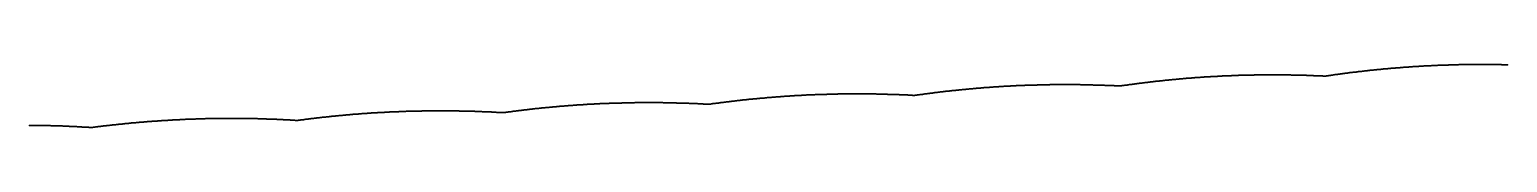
# Model space of a CAD drawing. Header units: metres. Extents: x 0 to 360, y 49 to 117.
# Drawn here: x 112.5 to 123.74, y 66.43 to 66.91 of the extents above; entities that cross this region are included whole.
import ezdxf

# ---------------------------------------------------------------- set-up
doc = ezdxf.new("R2010")
doc.units = ezdxf.units.M

msp = doc.modelspace()

# ---------------------------------------------------------------- linework, layer by layer
for p in [(122.972, 66.892), (122.978, 66.892), (122.983, 66.893), (122.989, 66.893), (122.995, 66.894), (123.001, 66.894), (123.007, 66.894), (123.013, 66.895), (123.019, 66.895), (123.025, 66.896), (123.031, 66.896), (123.037, 66.896), (123.043, 66.897), (123.049, 66.897), (123.055, 66.897), (123.061, 66.898), (123.067, 66.898), (123.072, 66.899), (123.078, 66.899), (123.084, 66.899), (123.09, 66.9), (123.096, 66.9), (123.102, 66.9), (123.108, 66.901), (123.114, 66.901), (123.12, 66.901), (123.126, 66.901), (123.132, 66.902), (123.138, 66.902), (123.144, 66.902), (123.15, 66.903), (123.156, 66.903), (123.161, 66.903), (123.167, 66.904), (123.173, 66.904), (123.179, 66.904), (123.185, 66.904), (123.191, 66.905), (123.197, 66.905), (123.203, 66.905), (123.209, 66.905), (123.215, 66.906), (123.221, 66.906), (123.227, 66.906), (123.233, 66.906), (123.239, 66.907), (123.245, 66.907), (123.25, 66.907), (123.256, 66.907), (123.262, 66.907), (123.268, 66.908), (123.274, 66.908), (123.28, 66.908), (123.286, 66.908), (123.292, 66.908), (123.298, 66.909), (123.304, 66.909), (123.31, 66.909), (123.316, 66.909), (123.322, 66.909), (123.328, 66.909), (123.334, 66.91), (123.339, 66.91), (123.345, 66.91), (123.351, 66.91), (123.357, 66.91), (123.363, 66.91), (123.369, 66.91), (123.375, 66.911), (123.381, 66.911), (123.387, 66.911), (123.393, 66.911), (123.399, 66.911), (123.405, 66.911), (123.411, 66.911), (123.417, 66.911), (123.422, 66.911), (123.428, 66.911), (123.434, 66.912), (123.44, 66.912), (123.446, 66.912), (123.452, 66.912), (123.458, 66.912), (123.464, 66.912), (123.47, 66.912), (123.476, 66.912), (123.482, 66.912), (123.488, 66.912), (123.494, 66.912), (123.5, 66.912), (123.506, 66.912), (123.511, 66.912), (123.517, 66.912), (123.523, 66.912), (123.529, 66.912), (123.535, 66.912), (123.541, 66.912), (123.547, 66.912), (123.553, 66.912), (123.559, 66.912), (123.565, 66.912), (123.571, 66.912), (123.577, 66.912), (123.583, 66.912), (123.589, 66.912), (123.594, 66.912), (123.6, 66.912), (123.606, 66.912), (123.612, 66.912), (123.618, 66.912), (123.624, 66.912), (123.63, 66.912), (123.636, 66.912), (123.642, 66.911), (123.648, 66.911), (123.654, 66.911), (123.66, 66.911), (123.666, 66.911), (123.672, 66.911), (123.677, 66.911), (123.683, 66.911), (123.689, 66.911), (123.695, 66.911), (123.701, 66.91), (123.707, 66.91), (123.713, 66.91), (123.719, 66.91), (123.725, 66.91), (123.731, 66.91), (123.737, 66.91), (123.743, 66.909), (121.034, 66.78), (121.039, 66.78), (121.045, 66.781), (121.051, 66.782), (121.057, 66.782), (121.063, 66.783), (121.069, 66.784), (121.075, 66.785), (121.081, 66.785), (121.087, 66.786), (121.093, 66.786), (121.099, 66.787), (121.105, 66.788), (121.111, 66.788), (121.117, 66.789), (121.123, 66.79), (121.129, 66.79), (121.135, 66.791), (121.141, 66.792), (121.147, 66.792), (121.153, 66.793), (121.159, 66.793), (121.165, 66.794), (121.17, 66.795), (121.176, 66.795), (121.182, 66.796), (121.188, 66.796), (121.194, 66.797), (121.2, 66.797), (121.206, 66.798), (121.212, 66.799), (121.218, 66.799), (121.224, 66.8), (121.23, 66.8), (121.236, 66.801), (121.242, 66.801), (121.248, 66.802), (121.254, 66.802), (121.26, 66.803), (121.266, 66.803), (121.272, 66.804), (121.278, 66.805), (121.284, 66.805), (121.29, 66.806), (121.295, 66.806), (121.301, 66.807), (121.307, 66.807), (121.313, 66.808), (121.319, 66.808), (121.325, 66.808), (121.331, 66.809), (121.337, 66.809), (121.343, 66.81), (121.349, 66.81), (121.355, 66.811), (121.361, 66.811), (121.367, 66.812), (121.373, 66.812), (121.379, 66.813), (121.385, 66.813), (121.391, 66.813), (121.397, 66.814), (121.403, 66.814), (121.409, 66.815), (121.415, 66.815), (121.42, 66.816), (121.426, 66.816), (121.432, 66.816), (121.438, 66.817), (121.444, 66.817), (121.45, 66.817), (121.456, 66.818), (121.462, 66.818), (121.468, 66.819), (121.474, 66.819), (121.48, 66.819), (121.486, 66.82), (121.492, 66.82), (121.498, 66.82), (121.504, 66.821), (121.51, 66.821), (121.516, 66.821), (121.522, 66.822), (121.528, 66.822), (121.534, 66.822), (121.54, 66.823), (121.545, 66.823), (121.551, 66.823), (121.557, 66.824), (121.563, 66.824), (121.569, 66.824), (121.575, 66.825), (121.581, 66.825), (121.587, 66.825), (121.593, 66.825), (121.599, 66.826), (121.605, 66.826), (121.611, 66.826), (121.617, 66.826), (121.623, 66.827), (121.629, 66.827), (121.635, 66.827), (121.641, 66.827), (121.647, 66.828), (121.653, 66.828), (121.658, 66.828), (121.664, 66.828), (121.67, 66.829), (121.676, 66.829), (121.682, 66.829), (121.688, 66.829), (121.694, 66.829), (121.7, 66.83), (121.706, 66.83), (121.712, 66.83), (121.718, 66.83), (121.724, 66.83), (121.73, 66.83), (121.736, 66.831), (121.742, 66.831), (121.748, 66.831), (121.754, 66.831), (121.76, 66.831), (121.766, 66.831), (121.772, 66.832), (121.777, 66.832), (121.783, 66.832), (121.789, 66.832), (121.795, 66.832), (121.801, 66.832), (121.807, 66.832), (121.813, 66.832), (121.819, 66.833), (121.825, 66.833), (121.831, 66.833), (121.837, 66.833), (121.843, 66.833), (121.849, 66.833), (121.855, 66.833), (121.861, 66.833), (121.867, 66.833), (121.873, 66.833), (121.879, 66.833), (121.885, 66.833), (121.89, 66.833), (121.896, 66.834), (121.902, 66.834), (121.908, 66.834), (121.914, 66.834), (121.92, 66.834), (121.926, 66.834), (121.932, 66.834), (121.938, 66.834), (121.944, 66.834), (121.95, 66.834), (121.956, 66.834), (121.962, 66.834), (121.968, 66.834), (121.974, 66.834), (121.98, 66.834), (121.986, 66.834), (121.992, 66.834), (121.997, 66.834), (122.003, 66.834), (122.009, 66.834), (122.015, 66.834), (122.021, 66.833), (122.027, 66.833), (122.033, 66.833), (122.039, 66.833), (122.045, 66.833), (122.051, 66.833), (122.057, 66.833), (122.063, 66.833), (122.069, 66.833), (122.075, 66.833), (122.081, 66.833), (122.087, 66.833), (122.093, 66.833), (122.099, 66.832), (122.104, 66.832), (122.11, 66.832), (122.116, 66.832), (122.122, 66.832), (122.128, 66.832), (122.134, 66.832), (122.14, 66.832), (122.146, 66.831), (122.152, 66.831), (122.158, 66.831), (122.164, 66.831), (122.17, 66.831), (122.176, 66.831), (122.182, 66.831), (122.188, 66.83), (122.194, 66.83), (122.2, 66.83), (122.206, 66.83), (122.211, 66.83), (122.217, 66.829), (122.223, 66.829), (122.229, 66.829), (122.235, 66.829), (122.241, 66.829), (122.247, 66.828), (122.253, 66.828), (122.259, 66.828), (122.265, 66.828), (122.271, 66.827), (122.277, 66.827), (122.283, 66.827), (122.289, 66.827), (122.295, 66.826), (122.301, 66.826), (122.307, 66.826), (122.312, 66.826), (122.318, 66.825), (122.324, 66.825), (122.33, 66.825), (122.336, 66.825), (122.342, 66.824), (122.348, 66.824), (122.354, 66.824), (122.36, 66.824), (122.366, 66.825), (122.372, 66.826), (122.378, 66.827), (122.384, 66.828), (122.39, 66.829), (122.396, 66.829), (122.402, 66.83), (122.408, 66.831), (122.413, 66.832), (122.419, 66.833), (122.425, 66.834), (122.431, 66.835), (122.437, 66.835), (122.443, 66.836), (122.449, 66.837), (122.455, 66.838), (122.461, 66.839), (122.467, 66.839), (122.473, 66.84), (122.479, 66.841), (122.485, 66.842), (122.491, 66.843), (122.497, 66.843), (122.503, 66.844), (122.508, 66.845), (122.514, 66.846), (122.52, 66.847), (122.526, 66.847), (122.532, 66.848), (122.538, 66.849), (122.544, 66.85), (122.55, 66.85), (122.556, 66.851), (122.562, 66.852), (122.568, 66.853), (122.574, 66.853), (122.58, 66.854), (122.586, 66.855), (122.592, 66.855), (122.598, 66.856), (122.604, 66.857), (122.609, 66.858), (122.615, 66.858), (122.621, 66.859), (122.627, 66.86), (122.633, 66.86), (122.639, 66.861), (122.645, 66.862), (122.651, 66.862), (122.657, 66.863), (122.663, 66.864), (122.669, 66.864), (122.675, 66.865), (122.681, 66.866), (122.687, 66.866), (122.693, 66.867), (122.699, 66.868), (122.704, 66.868), (122.71, 66.869), (122.716, 66.869), (122.722, 66.87), (122.728, 66.871), (122.734, 66.871), (122.74, 66.872), (122.746, 66.872), (122.752, 66.873), (122.758, 66.874), (122.764, 66.874), (122.77, 66.875), (122.776, 66.875), (122.782, 66.876), (122.788, 66.877), (122.794, 66.877), (122.799, 66.878), (122.805, 66.878), (122.811, 66.879), (122.817, 66.879), (122.823, 66.88), (122.829, 66.88), (122.835, 66.881), (122.841, 66.881), (122.847, 66.882), (122.853, 66.882), (122.859, 66.883), (122.865, 66.883), (122.871, 66.884), (122.877, 66.884), (122.883, 66.885), (122.889, 66.885), (122.894, 66.886), (122.9, 66.886), (122.906, 66.887), (122.912, 66.887), (122.918, 66.888), (122.924, 66.888), (122.93, 66.889), (122.936, 66.889), (122.942, 66.89), (122.948, 66.89), (122.954, 66.891), (122.96, 66.891), (122.966, 66.891), (118.209, 66.667), (118.215, 66.668), (118.221, 66.668), (118.227, 66.669), (118.233, 66.669), (118.239, 66.669), (118.245, 66.67), (118.251, 66.67), (118.257, 66.671), (118.263, 66.671), (118.269, 66.671), (118.275, 66.672), (118.281, 66.672), (118.287, 66.673), (118.293, 66.673), (118.299, 66.673), (118.305, 66.674), (118.311, 66.674), (118.317, 66.674), (118.323, 66.675), (118.329, 66.675), (118.335, 66.675), (118.341, 66.676), (118.347, 66.676), (118.353, 66.677), (118.359, 66.677), (118.365, 66.677), (118.37, 66.677), (118.376, 66.678), (118.382, 66.678), (118.388, 66.678), (118.394, 66.679), (118.4, 66.679), (118.406, 66.679), (118.412, 66.68), (118.418, 66.68), (118.424, 66.68), (118.43, 66.68), (118.436, 66.681), (118.442, 66.681), (118.448, 66.681), (118.454, 66.682), (118.46, 66.682), (118.466, 66.682), (118.472, 66.682), (118.478, 66.683), (118.484, 66.683), (118.49, 66.683), (118.496, 66.683), (118.502, 66.683), (118.508, 66.684), (118.514, 66.684), (118.52, 66.684), (118.526, 66.684), (118.532, 66.684), (118.538, 66.685), (118.544, 66.685), (118.55, 66.685), (118.556, 66.685), (118.562, 66.685), (118.568, 66.686), (118.574, 66.686), (118.58, 66.686), (118.586, 66.686), (118.592, 66.686), (118.598, 66.686), (118.604, 66.687), (118.61, 66.687), (118.616, 66.687), (118.622, 66.687), (118.628, 66.687), (118.634, 66.687), (118.64, 66.687), (118.646, 66.687), (118.652, 66.688), (118.658, 66.688), (118.664, 66.688), (118.67, 66.688), (118.676, 66.688), (118.682, 66.688), (118.688, 66.688), (118.694, 66.688), (118.7, 66.688), (118.706, 66.688), (118.712, 66.688), (118.718, 66.688), (118.724, 66.689), (118.73, 66.689), (118.736, 66.689), (118.742, 66.689), (118.748, 66.689), (118.754, 66.689), (118.76, 66.689), (118.765, 66.689), (118.771, 66.689), (118.777, 66.689), (118.783, 66.689), (118.789, 66.689), (118.795, 66.689), (118.801, 66.689), (118.807, 66.689), (118.813, 66.689), (118.819, 66.689), (118.825, 66.689), (118.831, 66.689), (118.837, 66.689), (118.843, 66.689), (118.849, 66.689), (118.855, 66.689), (118.861, 66.689), (118.867, 66.689), (118.873, 66.688), (118.879, 66.688), (118.885, 66.688), (118.891, 66.688), (118.897, 66.688), (118.903, 66.688), (118.909, 66.688), (118.915, 66.688), (118.921, 66.688), (118.927, 66.688), (118.933, 66.688), (118.939, 66.688), (118.945, 66.687), (118.951, 66.687), (118.957, 66.687), (118.963, 66.687), (118.969, 66.687), (118.975, 66.687), (118.981, 66.687), (118.987, 66.687), (118.993, 66.686), (118.999, 66.686), (119.005, 66.686), (119.011, 66.686), (119.017, 66.686), (119.023, 66.686), (119.029, 66.685), (119.035, 66.685), (119.041, 66.685), (119.047, 66.685), (119.053, 66.685), (119.059, 66.684), (119.064, 66.684), (119.07, 66.684), (119.076, 66.684), (119.082, 66.684), (119.088, 66.683), (119.094, 66.683), (119.1, 66.683), (119.106, 66.683), (119.112, 66.683), (119.118, 66.682), (119.124, 66.682), (119.13, 66.682), (119.136, 66.682), (119.142, 66.681), (119.148, 66.681), (119.154, 66.681), (119.16, 66.68), (119.166, 66.68), (119.172, 66.68), (119.178, 66.68), (119.184, 66.679), (119.19, 66.679), (119.196, 66.679), (119.202, 66.678), (119.208, 66.678), (119.214, 66.678), (119.22, 66.677), (119.226, 66.677), (119.232, 66.677), (119.238, 66.678), (119.244, 66.678), (119.25, 66.679), (119.256, 66.68), (119.262, 66.681), (119.268, 66.682), (119.274, 66.683), (119.28, 66.684), (119.286, 66.684), (119.292, 66.685), (119.298, 66.686), (119.304, 66.687), (119.31, 66.688), (119.316, 66.688), (119.321, 66.689), (119.327, 66.69), (119.333, 66.691), (119.339, 66.692), (119.345, 66.692), (119.351, 66.693), (119.357, 66.694), (119.363, 66.695), (119.369, 66.695), (119.375, 66.696), (119.381, 66.697), (119.387, 66.698), (119.393, 66.698), (119.399, 66.699), (119.405, 66.7), (119.411, 66.701), (119.417, 66.701), (119.423, 66.702), (119.429, 66.703), (119.435, 66.703), (119.441, 66.704), (119.447, 66.705), (119.453, 66.706), (119.459, 66.706), (119.465, 66.707), (119.471, 66.708), (119.477, 66.708), (119.483, 66.709), (119.489, 66.71), (119.495, 66.71), (119.501, 66.711), (119.507, 66.712), (119.513, 66.712), (119.519, 66.713), (119.525, 66.714), (119.531, 66.714), (119.537, 66.715), (119.543, 66.715), (119.548, 66.716), (119.554, 66.717), (119.56, 66.717), (119.566, 66.718), (119.572, 66.719), (119.578, 66.719), (119.584, 66.72), (119.59, 66.72), (119.596, 66.721), (119.602, 66.722), (119.608, 66.722), (119.614, 66.723), (119.62, 66.723), (119.626, 66.724), (119.632, 66.724), (119.638, 66.725), (119.644, 66.725), (119.65, 66.726), (119.656, 66.727), (119.662, 66.727), (119.668, 66.728), (119.674, 66.728), (119.68, 66.729), (119.686, 66.729), (119.692, 66.73), (119.698, 66.73), (119.704, 66.731), (119.71, 66.731), (119.716, 66.732), (119.722, 66.732), (119.728, 66.733), (119.734, 66.733), (119.74, 66.734), (119.746, 66.734), (119.752, 66.735), (119.757, 66.735), (119.763, 66.736), (119.769, 66.736), (119.775, 66.737), (119.781, 66.737), (119.787, 66.737), (119.793, 66.738), (119.799, 66.738), (119.805, 66.739), (119.811, 66.739), (119.817, 66.74), (119.823, 66.74), (119.829, 66.74), (119.835, 66.741), (119.841, 66.741), (119.847, 66.742), (119.853, 66.742), (119.859, 66.742), (119.865, 66.743), (119.871, 66.743), (119.877, 66.744), (119.883, 66.744), (119.889, 66.744), (119.895, 66.745), (119.901, 66.745), (119.907, 66.745), (119.913, 66.746), (119.919, 66.746), (119.925, 66.746), (119.931, 66.747), (119.937, 66.747), (119.943, 66.747), (119.949, 66.748), (119.954, 66.748), (119.96, 66.748), (119.966, 66.749), (119.972, 66.749), (119.978, 66.749), (119.984, 66.75), (119.99, 66.75), (119.996, 66.75), (120.002, 66.75), (120.008, 66.751), (120.014, 66.751), (120.02, 66.751), (120.026, 66.752), (120.032, 66.752), (120.038, 66.752), (120.044, 66.752), (120.05, 66.753), (120.056, 66.753), (120.062, 66.753), (120.068, 66.753), (120.074, 66.754), (120.08, 66.754), (120.086, 66.754), (120.092, 66.754), (120.098, 66.754), (120.104, 66.755), (120.11, 66.755), (120.116, 66.755), (120.122, 66.755), (120.128, 66.755), (120.133, 66.756), (120.139, 66.756), (120.145, 66.756), (120.151, 66.756), (120.157, 66.756), (120.163, 66.756), (120.169, 66.757), (120.175, 66.757), (120.181, 66.757), (120.187, 66.757), (120.193, 66.757), (120.199, 66.757), (120.205, 66.757), (120.211, 66.758), (120.217, 66.758), (120.223, 66.758), (120.229, 66.758), (120.235, 66.758), (120.241, 66.758), (120.247, 66.758), (120.253, 66.758), (120.259, 66.758), (120.265, 66.759), (120.271, 66.759), (120.277, 66.759), (120.283, 66.759), (120.289, 66.759), (120.295, 66.759), (120.301, 66.759), (120.306, 66.759), (120.312, 66.759), (120.318, 66.759), (120.324, 66.759), (120.33, 66.759), (120.336, 66.759), (120.342, 66.759), (120.348, 66.759), (120.354, 66.759), (120.36, 66.759), (120.366, 66.759), (120.372, 66.759), (120.378, 66.759), (120.384, 66.759), (120.39, 66.759), (120.396, 66.759), (120.402, 66.759), (120.408, 66.759), (120.414, 66.759), (120.42, 66.759), (120.426, 66.759), (120.432, 66.759), (120.438, 66.759), (120.444, 66.759), (120.45, 66.759), (120.456, 66.759), (120.462, 66.759), (120.467, 66.759), (120.473, 66.759), (120.479, 66.759), (120.485, 66.759), (120.491, 66.759), (120.497, 66.758), (120.503, 66.758), (120.509, 66.758), (120.515, 66.758), (120.521, 66.758), (120.527, 66.758), (120.533, 66.758), (120.539, 66.758), (120.545, 66.758), (120.551, 66.757), (120.557, 66.757), (120.563, 66.757), (120.569, 66.757), (120.575, 66.757), (120.581, 66.757), (120.587, 66.757), (120.593, 66.756), (120.599, 66.756), (120.605, 66.756), (120.611, 66.756), (120.616, 66.756), (120.622, 66.756), (120.628, 66.755), (120.634, 66.755), (120.64, 66.755), (120.646, 66.755), (120.652, 66.755), (120.658, 66.754), (120.664, 66.754), (120.67, 66.754), (120.676, 66.754), (120.682, 66.753), (120.688, 66.753), (120.694, 66.753), (120.7, 66.753), (120.706, 66.752), (120.712, 66.752), (120.718, 66.752), (120.724, 66.752), (120.73, 66.751), (120.736, 66.751), (120.742, 66.751), (120.748, 66.751), (120.754, 66.75), (120.76, 66.75), (120.765, 66.75), (120.771, 66.749), (120.777, 66.749), (120.783, 66.749), (120.789, 66.749), (120.795, 66.749), (120.801, 66.749), (120.807, 66.75), (120.813, 66.751), (120.819, 66.752), (120.825, 66.753), (120.831, 66.754), (120.837, 66.754), (120.843, 66.755), (120.849, 66.756), (120.855, 66.757), (120.861, 66.758), (120.867, 66.759), (120.873, 66.759), (120.879, 66.76), (120.885, 66.761), (120.891, 66.762), (120.897, 66.763), (120.902, 66.763), (120.908, 66.764), (120.914, 66.765), (120.92, 66.766), (120.926, 66.767), (120.932, 66.767), (120.938, 66.768), (120.944, 66.769), (120.95, 66.77), (120.956, 66.77), (120.962, 66.771), (120.968, 66.772), (120.974, 66.773), (120.98, 66.773), (120.986, 66.774), (120.992, 66.775), (120.998, 66.776), (121.004, 66.776), (121.01, 66.777), (121.016, 66.778), (121.022, 66.778), (121.028, 66.779), (115.337, 66.555), (115.343, 66.555), (115.349, 66.555), (115.355, 66.555), (115.361, 66.555), (115.367, 66.556), (115.373, 66.556), (115.379, 66.556), (115.385, 66.556), (115.391, 66.556), (115.397, 66.557), (115.403, 66.557), (115.409, 66.557), (115.415, 66.557), (115.421, 66.557), (115.427, 66.557), (115.433, 66.557), (115.44, 66.558), (115.446, 66.558), (115.452, 66.558), (115.458, 66.558), (115.464, 66.558), (115.47, 66.558), (115.476, 66.558), (115.482, 66.558), (115.488, 66.559), (115.494, 66.559), (115.5, 66.559), (115.506, 66.559), (115.512, 66.559), (115.518, 66.559), (115.524, 66.559), (115.53, 66.559), (115.536, 66.559), (115.542, 66.559), (115.548, 66.559), (115.554, 66.559), (115.56, 66.56), (115.566, 66.56), (115.572, 66.56), (115.578, 66.56), (115.584, 66.56), (115.59, 66.56), (115.596, 66.56), (115.602, 66.56), (115.608, 66.56), (115.614, 66.56), (115.62, 66.56), (115.626, 66.56), (115.632, 66.56), (115.638, 66.56), (115.644, 66.56), (115.65, 66.56), (115.656, 66.56), (115.662, 66.56), (115.668, 66.56), (115.674, 66.56), (115.68, 66.56), (115.687, 66.56), (115.693, 66.56), (115.699, 66.559), (115.705, 66.559), (115.711, 66.559), (115.717, 66.559), (115.723, 66.559), (115.729, 66.559), (115.735, 66.559), (115.741, 66.559), (115.747, 66.559), (115.753, 66.559), (115.759, 66.559), (115.765, 66.559), (115.771, 66.558), (115.777, 66.558), (115.783, 66.558), (115.789, 66.558), (115.795, 66.558), (115.801, 66.558), (115.807, 66.558), (115.813, 66.558), (115.819, 66.557), (115.825, 66.557), (115.831, 66.557), (115.837, 66.557), (115.843, 66.557), (115.849, 66.557), (115.855, 66.557), (115.861, 66.556), (115.867, 66.556), (115.873, 66.556), (115.879, 66.556), (115.885, 66.556), (115.891, 66.555), (115.897, 66.555), (115.903, 66.555), (115.909, 66.555), (116.174, 66.555), (116.18, 66.556), (116.186, 66.557), (116.192, 66.557), (116.198, 66.558), (116.204, 66.559), (116.21, 66.56), (116.216, 66.56), (116.222, 66.561), (116.228, 66.562), (116.234, 66.563), (116.24, 66.563), (116.246, 66.564), (116.252, 66.565), (116.258, 66.565), (116.264, 66.566), (116.27, 66.567), (116.276, 66.568), (116.282, 66.568), (116.288, 66.569), (116.294, 66.57), (116.3, 66.57), (116.306, 66.571), (116.312, 66.572), (116.318, 66.572), (116.324, 66.573), (116.33, 66.574), (116.336, 66.574), (116.342, 66.575), (116.348, 66.576), (116.354, 66.576), (116.361, 66.577), (116.367, 66.578), (116.373, 66.578), (116.379, 66.579), (116.385, 66.579), (116.391, 66.58), (116.397, 66.581), (116.403, 66.581), (116.409, 66.582), (116.415, 66.583), (116.421, 66.583), (116.427, 66.584), (116.433, 66.584), (116.439, 66.585), (116.445, 66.585), (116.451, 66.586), (116.457, 66.587), (116.463, 66.587), (116.469, 66.588), (116.475, 66.588), (116.481, 66.589), (116.487, 66.589), (116.493, 66.59), (116.499, 66.59), (116.505, 66.591), (116.511, 66.592), (116.517, 66.592), (116.523, 66.593), (116.529, 66.593), (116.535, 66.594), (116.541, 66.594), (116.547, 66.595), (116.553, 66.595), (116.559, 66.596), (116.565, 66.596), (116.571, 66.597), (116.577, 66.597), (116.583, 66.597), (116.589, 66.598), (116.595, 66.598), (116.601, 66.599), (116.607, 66.599), (116.613, 66.6), (116.619, 66.6), (116.625, 66.601), (116.631, 66.601), (116.637, 66.602), (116.643, 66.602), (116.649, 66.602), (116.655, 66.603), (116.661, 66.603), (116.667, 66.604), (116.673, 66.604), (116.679, 66.604), (116.685, 66.605), (116.691, 66.605), (116.697, 66.606), (116.703, 66.606), (116.709, 66.606), (116.715, 66.607), (116.721, 66.607), (116.727, 66.608), (116.733, 66.608), (116.739, 66.608), (116.745, 66.609), (116.751, 66.609), (116.757, 66.609), (116.763, 66.61), (116.769, 66.61), (116.775, 66.61), (116.781, 66.611), (116.787, 66.611), (116.793, 66.611), (116.799, 66.612), (116.805, 66.612), (116.811, 66.612), (116.817, 66.612), (116.823, 66.613), (116.829, 66.613), (116.835, 66.613), (116.841, 66.614), (116.847, 66.614), (116.853, 66.614), (116.859, 66.614), (116.865, 66.615), (116.871, 66.615), (116.877, 66.615), (116.883, 66.615), (116.889, 66.616), (116.895, 66.616), (116.901, 66.616), (116.907, 66.616), (116.913, 66.617), (116.919, 66.617), (116.925, 66.617), (116.931, 66.617), (116.937, 66.618), (116.943, 66.618), (116.949, 66.618), (116.955, 66.618), (116.961, 66.618), (116.967, 66.618), (116.973, 66.619), (116.979, 66.619), (116.985, 66.619), (116.991, 66.619), (116.997, 66.619), (117.003, 66.619), (117.009, 66.62), (117.015, 66.62), (117.021, 66.62), (117.027, 66.62), (117.034, 66.62), (117.04, 66.62), (117.046, 66.62), (117.052, 66.621), (117.058, 66.621), (117.064, 66.621), (117.07, 66.621), (117.076, 66.621), (117.082, 66.621), (117.088, 66.621), (117.094, 66.621), (117.1, 66.621), (117.106, 66.622), (117.112, 66.622), (117.118, 66.622), (117.124, 66.622), (117.13, 66.622), (117.136, 66.622), (117.142, 66.622), (117.148, 66.622), (117.154, 66.622), (117.16, 66.622), (117.166, 66.622), (117.172, 66.622), (117.178, 66.622), (117.184, 66.622), (117.19, 66.622), (117.196, 66.622), (117.202, 66.622), (117.208, 66.622), (117.214, 66.622), (117.22, 66.622), (117.226, 66.622), (117.232, 66.622), (117.238, 66.622), (117.244, 66.622), (117.25, 66.622), (117.256, 66.622), (117.262, 66.622), (117.268, 66.622), (117.274, 66.622), (117.28, 66.622), (117.286, 66.622), (117.292, 66.622), (117.298, 66.622), (117.304, 66.622), (117.31, 66.622), (117.316, 66.622), (117.322, 66.621), (117.328, 66.621), (117.334, 66.621), (117.34, 66.621), (117.346, 66.621), (117.352, 66.621), (117.358, 66.621), (117.364, 66.621), (117.37, 66.621), (117.376, 66.621), (117.382, 66.62), (117.388, 66.62), (117.394, 66.62), (117.4, 66.62), (117.406, 66.62), (117.412, 66.62), (117.418, 66.62), (117.424, 66.619), (117.43, 66.619), (117.436, 66.619), (117.442, 66.619), (117.448, 66.619), (117.454, 66.619), (117.46, 66.618), (117.466, 66.618), (117.472, 66.618), (117.478, 66.618), (117.484, 66.618), (117.49, 66.617), (117.496, 66.617), (117.502, 66.617), (117.508, 66.617), (117.514, 66.617), (117.52, 66.616), (117.526, 66.616), (117.532, 66.616), (117.538, 66.616), (117.544, 66.615), (117.55, 66.615), (117.556, 66.615), (117.562, 66.615), (117.568, 66.614), (117.574, 66.614), (117.58, 66.614), (117.586, 66.613), (117.592, 66.613), (117.598, 66.613), (117.604, 66.613), (117.61, 66.612), (117.616, 66.612), (117.622, 66.612), (117.628, 66.611), (117.634, 66.611), (117.64, 66.611), (117.646, 66.61), (117.652, 66.61), (117.658, 66.61), (117.664, 66.609), (117.67, 66.609), (117.675, 66.61), (117.681, 66.611), (117.687, 66.612), (117.693, 66.613), (117.699, 66.614), (117.705, 66.614), (117.711, 66.615), (117.717, 66.616), (117.723, 66.617), (117.729, 66.618), (117.735, 66.618), (117.741, 66.619), (117.747, 66.62), (117.753, 66.621), (117.759, 66.622), (117.765, 66.622), (117.771, 66.623), (117.777, 66.624), (117.783, 66.625), (117.789, 66.625), (117.795, 66.626), (117.801, 66.627), (117.807, 66.628), (117.813, 66.628), (117.819, 66.629), (117.825, 66.63), (117.831, 66.631), (117.837, 66.631), (117.843, 66.632), (117.849, 66.633), (117.855, 66.633), (117.861, 66.634), (117.867, 66.635), (117.873, 66.635), (117.879, 66.636), (117.885, 66.637), (117.891, 66.638), (117.897, 66.638), (117.903, 66.639), (117.909, 66.64), (117.915, 66.64), (117.921, 66.641), (117.927, 66.642), (117.933, 66.642), (117.939, 66.643), (117.945, 66.643), (117.951, 66.644), (117.957, 66.645), (117.963, 66.645), (117.969, 66.646), (117.975, 66.647), (117.981, 66.647), (117.987, 66.648), (117.993, 66.648), (117.999, 66.649), (118.005, 66.65), (118.011, 66.65), (118.017, 66.651), (118.023, 66.651), (118.029, 66.652), (118.035, 66.653), (118.041, 66.653), (118.047, 66.654), (118.053, 66.654), (118.059, 66.655), (118.065, 66.655), (118.071, 66.656), (118.077, 66.656), (118.083, 66.657), (118.089, 66.657), (118.095, 66.658), (118.101, 66.659), (118.107, 66.659), (118.113, 66.66), (118.119, 66.66), (118.125, 66.661), (118.131, 66.661), (118.137, 66.662), (118.143, 66.662), (118.149, 66.663), (118.155, 66.663), (118.161, 66.664), (118.167, 66.664), (118.173, 66.664), (118.179, 66.665), (118.185, 66.665), (118.191, 66.666), (118.197, 66.666), (118.203, 66.667), (112.5, 66.449), (112.506, 66.449), (112.512, 66.449), (112.519, 66.449), (112.525, 66.449), (112.531, 66.449), (112.537, 66.449), (112.543, 66.449), (112.549, 66.449), (112.555, 66.449), (112.561, 66.449), (112.567, 66.449), (112.573, 66.448), (112.579, 66.448), (112.585, 66.448), (112.591, 66.448), (112.597, 66.448), (112.603, 66.448), (112.61, 66.448), (112.616, 66.448), (112.622, 66.448), (112.628, 66.447), (112.634, 66.447), (112.64, 66.447), (112.646, 66.447), (112.652, 66.447), (112.658, 66.447), (112.664, 66.446), (112.67, 66.446), (112.676, 66.446), (112.682, 66.446), (112.688, 66.446), (112.695, 66.446), (112.701, 66.445), (112.707, 66.445), (112.713, 66.445), (112.719, 66.445), (112.725, 66.445), (112.731, 66.444), (112.737, 66.444), (112.743, 66.444), (112.749, 66.444), (112.755, 66.443), (112.761, 66.443), (112.767, 66.443), (112.773, 66.443), (112.779, 66.442), (112.786, 66.442), (113.052, 66.443), (113.058, 66.443), (113.064, 66.444), (113.07, 66.445), (113.077, 66.445), (113.083, 66.446), (113.089, 66.447), (113.095, 66.448), (113.101, 66.448), (113.107, 66.449), (113.113, 66.45), (113.119, 66.45), (113.125, 66.451), (113.131, 66.452), (113.137, 66.452), (113.143, 66.453), (113.149, 66.454), (113.155, 66.454), (113.161, 66.455), (113.167, 66.456), (113.174, 66.456), (113.18, 66.457), (113.186, 66.458), (113.192, 66.458), (113.198, 66.459), (113.204, 66.459), (113.21, 66.46), (113.216, 66.461), (113.222, 66.461), (113.228, 66.462), (113.234, 66.462), (113.24, 66.463), (113.246, 66.464), (113.252, 66.464), (113.258, 66.465), (113.264, 66.465), (113.27, 66.466), (113.277, 66.467), (113.283, 66.467), (113.289, 66.468), (113.295, 66.468), (113.301, 66.469), (113.307, 66.469), (113.313, 66.47), (113.319, 66.47), (113.325, 66.471), (113.331, 66.471), (113.337, 66.472), (113.343, 66.472), (113.349, 66.473), (113.355, 66.473), (113.361, 66.474), (113.367, 66.474), (113.373, 66.475), (113.379, 66.475), (113.386, 66.476), (113.392, 66.476), (113.398, 66.477), (113.404, 66.477), (113.41, 66.478), (113.416, 66.478), (113.422, 66.479), (113.428, 66.479), (113.434, 66.48), (113.44, 66.48), (113.446, 66.481), (113.452, 66.481), (113.458, 66.481), (113.464, 66.482), (113.47, 66.482), (113.476, 66.483), (113.482, 66.483), (113.488, 66.484), (113.495, 66.484), (113.501, 66.484), (113.507, 66.485), (113.513, 66.485), (113.519, 66.486), (113.525, 66.486), (113.531, 66.486), (113.537, 66.487), (113.543, 66.487), (113.549, 66.487), (113.555, 66.488), (113.561, 66.488), (113.567, 66.488), (113.573, 66.489), (113.579, 66.489), (113.585, 66.489), (113.591, 66.49), (113.597, 66.49), (113.604, 66.49), (113.61, 66.491), (113.616, 66.491), (113.622, 66.491), (113.628, 66.492), (113.634, 66.492), (113.64, 66.492), (113.646, 66.493), (113.652, 66.493), (113.658, 66.493), (113.664, 66.493), (113.67, 66.494), (113.676, 66.494), (113.682, 66.494), (113.688, 66.495), (113.694, 66.495), (113.7, 66.495), (113.706, 66.495), (113.712, 66.496), (113.719, 66.496), (113.725, 66.496), (113.731, 66.496), (113.737, 66.496), (113.743, 66.497), (113.749, 66.497), (113.755, 66.497), (113.761, 66.497), (113.767, 66.498), (113.773, 66.498), (113.779, 66.498), (113.785, 66.498), (113.791, 66.498), (113.797, 66.498), (113.803, 66.499), (113.809, 66.499), (113.815, 66.499), (113.821, 66.499), (113.827, 66.499), (113.833, 66.499), (113.84, 66.5), (113.846, 66.5), (113.852, 66.5), (113.858, 66.5), (113.864, 66.5), (113.87, 66.5), (113.876, 66.5), (113.882, 66.501), (113.888, 66.501), (113.894, 66.501), (113.9, 66.501), (113.906, 66.501), (113.912, 66.501), (113.918, 66.501), (113.924, 66.501), (113.93, 66.501), (113.936, 66.501), (113.942, 66.501), (113.948, 66.502), (113.954, 66.502), (113.961, 66.502), (113.967, 66.502), (113.973, 66.502), (113.979, 66.502), (113.985, 66.502), (113.991, 66.502), (113.997, 66.502), (114.003, 66.502), (114.009, 66.502), (114.015, 66.502), (114.021, 66.502), (114.027, 66.502), (114.033, 66.502), (114.039, 66.502), (114.045, 66.502), (114.051, 66.502), (114.057, 66.502), (114.063, 66.502), (114.069, 66.502), (114.075, 66.502), (114.081, 66.502), (114.087, 66.502), (114.094, 66.502), (114.1, 66.502), (114.106, 66.502), (114.112, 66.502), (114.118, 66.502), (114.124, 66.501), (114.13, 66.501), (114.136, 66.501), (114.142, 66.501), (114.148, 66.501), (114.154, 66.501), (114.16, 66.501), (114.166, 66.501), (114.172, 66.501), (114.178, 66.501), (114.184, 66.501), (114.19, 66.501), (114.196, 66.5), (114.202, 66.5), (114.208, 66.5), (114.214, 66.5), (114.22, 66.5), (114.227, 66.5), (114.233, 66.5), (114.239, 66.499), (114.245, 66.499), (114.251, 66.499), (114.257, 66.499), (114.263, 66.499), (114.269, 66.499), (114.275, 66.498), (114.281, 66.498), (114.287, 66.498), (114.293, 66.498), (114.299, 66.498), (114.305, 66.497), (114.311, 66.497), (114.317, 66.497), (114.323, 66.497), (114.329, 66.497), (114.335, 66.496), (114.341, 66.496), (114.347, 66.496), (114.353, 66.496), (114.359, 66.495), (114.365, 66.495), (114.372, 66.495), (114.378, 66.495), (114.384, 66.494), (114.39, 66.494), (114.396, 66.494), (114.402, 66.494), (114.408, 66.493), (114.414, 66.493), (114.42, 66.493), (114.426, 66.493), (114.432, 66.492), (114.438, 66.492), (114.444, 66.492), (114.45, 66.491), (114.456, 66.491), (114.462, 66.491), (114.468, 66.49), (114.474, 66.49), (114.48, 66.49), (114.486, 66.489), (114.492, 66.489), (114.498, 66.489), (114.504, 66.488), (114.51, 66.488), (114.517, 66.488), (114.523, 66.487), (114.529, 66.487), (114.535, 66.487), (114.541, 66.487), (114.547, 66.488), (114.553, 66.488), (114.559, 66.489), (114.565, 66.49), (114.571, 66.491), (114.577, 66.492), (114.583, 66.492), (114.589, 66.493), (114.595, 66.494), (114.601, 66.495), (114.607, 66.495), (114.613, 66.496), (114.619, 66.497), (114.625, 66.498), (114.631, 66.498), (114.637, 66.499), (114.643, 66.5), (114.649, 66.501), (114.655, 66.501), (114.661, 66.502), (114.667, 66.503), (114.673, 66.504), (114.68, 66.504), (114.686, 66.505), (114.692, 66.506), (114.698, 66.506), (114.704, 66.507), (114.71, 66.508), (114.716, 66.508), (114.722, 66.509), (114.728, 66.51), (114.734, 66.51), (114.74, 66.511), (114.746, 66.512), (114.752, 66.512), (114.758, 66.513), (114.764, 66.514), (114.77, 66.514), (114.776, 66.515), (114.782, 66.516), (114.788, 66.516), (114.794, 66.517), (114.8, 66.518), (114.806, 66.518), (114.812, 66.519), (114.818, 66.519), (114.824, 66.52), (114.83, 66.521), (114.836, 66.521), (114.842, 66.522), (114.849, 66.522), (114.855, 66.523), (114.861, 66.523), (114.867, 66.524), (114.873, 66.525), (114.879, 66.525), (114.885, 66.526), (114.891, 66.526), (114.897, 66.527), (114.903, 66.527), (114.909, 66.528), (114.915, 66.528), (114.921, 66.529), (114.927, 66.529), (114.933, 66.53), (114.939, 66.531), (114.945, 66.531), (114.951, 66.532), (114.957, 66.532), (114.963, 66.533), (114.969, 66.533), (114.975, 66.534), (114.981, 66.534), (114.987, 66.534), (114.993, 66.535), (114.999, 66.535), (115.005, 66.536), (115.011, 66.536), (115.017, 66.537), (115.023, 66.537), (115.03, 66.538), (115.036, 66.538), (115.042, 66.539), (115.048, 66.539), (115.054, 66.539), (115.06, 66.54), (115.066, 66.54), (115.072, 66.541), (115.078, 66.541), (115.084, 66.542), (115.09, 66.542), (115.096, 66.542), (115.102, 66.543), (115.108, 66.543), (115.114, 66.544), (115.12, 66.544), (115.126, 66.544), (115.132, 66.545), (115.138, 66.545), (115.144, 66.545), (115.15, 66.546), (115.156, 66.546), (115.162, 66.546), (115.168, 66.547), (115.174, 66.547), (115.18, 66.547), (115.186, 66.548), (115.192, 66.548), (115.198, 66.548), (115.204, 66.549), (115.21, 66.549), (115.216, 66.549), (115.223, 66.55), (115.229, 66.55), (115.235, 66.55), (115.241, 66.551), (115.247, 66.551), (115.253, 66.551), (115.259, 66.551), (115.265, 66.552), (115.271, 66.552), (115.277, 66.552), (115.283, 66.552), (115.289, 66.553), (115.295, 66.553), (115.301, 66.553), (115.307, 66.553), (115.313, 66.554), (115.319, 66.554), (115.325, 66.554), (115.331, 66.554), (115.915, 66.555), (115.921, 66.554), (115.927, 66.554), (115.933, 66.554), (115.939, 66.554), (115.945, 66.553), (115.951, 66.553), (115.957, 66.553), (115.963, 66.553), (115.969, 66.552), (115.976, 66.552), (115.982, 66.552), (115.988, 66.552), (115.994, 66.551), (116, 66.551), (116.006, 66.551), (116.012, 66.551), (116.018, 66.55), (116.024, 66.55), (116.03, 66.55), (116.036, 66.549), (116.042, 66.549), (116.048, 66.549), (116.054, 66.548), (116.06, 66.548), (116.066, 66.548), (116.072, 66.547), (116.078, 66.547), (116.084, 66.547), (116.09, 66.546), (116.096, 66.546), (116.102, 66.546), (116.108, 66.546), (116.114, 66.547), (116.12, 66.548), (116.126, 66.549), (116.132, 66.549), (116.138, 66.55), (116.144, 66.551), (116.15, 66.552), (116.156, 66.553), (116.162, 66.553), (116.168, 66.554), (112.792, 66.442), (112.798, 66.442), (112.804, 66.441), (112.81, 66.441), (112.816, 66.441), (112.822, 66.441), (112.828, 66.44), (112.834, 66.44), (112.84, 66.44), (112.846, 66.439), (112.852, 66.439), (112.858, 66.439), (112.864, 66.438), (112.87, 66.438), (112.876, 66.438), (112.883, 66.437), (112.889, 66.437), (112.895, 66.437), (112.901, 66.436), (112.907, 66.436), (112.913, 66.436), (112.919, 66.435), (112.925, 66.435), (112.931, 66.435), (112.937, 66.434), (112.943, 66.434), (112.949, 66.434), (112.955, 66.433), (112.961, 66.433), (112.967, 66.432), (112.973, 66.433), (112.98, 66.433), (112.986, 66.434), (112.992, 66.435), (112.998, 66.436), (113.004, 66.437), (113.01, 66.437), (113.016, 66.438), (113.022, 66.439), (113.028, 66.44), (113.034, 66.44), (113.04, 66.441), (113.046, 66.442)]:
    msp.add_point(p)

doc.saveas('drawing.dxf')
